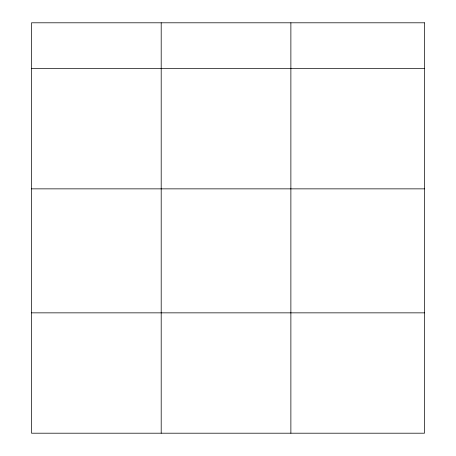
<?xml version="1.0" encoding="UTF-8"?>
<svg xmlns="http://www.w3.org/2000/svg" width="456" height="456" viewBox="0 0 456 456"><rect width="100%" height="100%" fill="white"/><g stroke="black" fill="none" stroke-linecap="round" stroke-linejoin="round"><path stroke-width="0.68" d="M31.521 68.508L424.479 68.508M31.521 188.858L424.479 188.858M31.521 312.85L424.479 312.85M290.877 22.8L290.877 433.2M161.196 22.8L161.196 433.2M424.479 22.8L31.521 22.8L31.521 433.2L424.479 433.2L424.479 22.8"/></g></svg>
